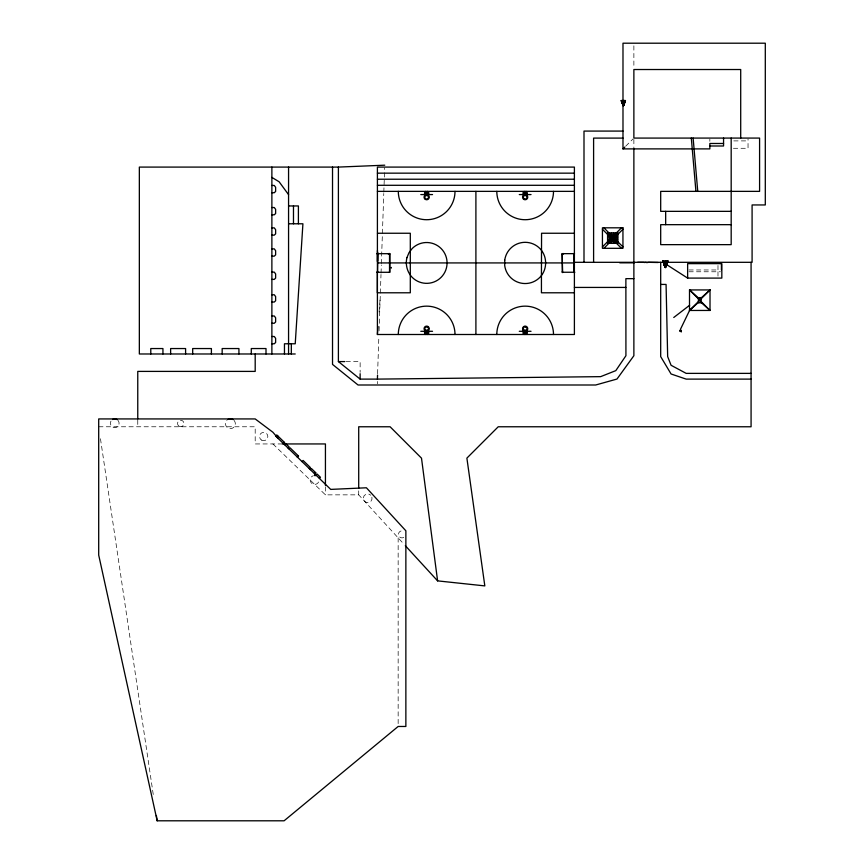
<?xml version="1.0" encoding="UTF-8"?>
<svg xmlns="http://www.w3.org/2000/svg" width="864" height="864" viewBox="0 0 864 864"><rect width="100%" height="100%" fill="white"/><g stroke="black" fill="none" stroke-linecap="round" stroke-linejoin="round"><path stroke-width="0.65" stroke-dasharray="4.32 3.24" d="M377.59 373.756L378.875 336.236M379.058 330.88L381.002 274.46M381.046 273.11L381.326 265.01M381.37 263.66L383.778 193.514M383.821 192.164L384.664 167.886M379.112 311.969L380.214 297.389M625.709 146.189L632.966 138.996M733.774 140.897L748.04 140.897M733.428 148.284L748.04 148.284L748.04 139.018M688.932 269.968L718.816 269.968M688.943 271.771L720.49 271.771M346.064 361.584L360.137 361.584L360.137 372.373M98.701 426.773L255.193 426.773L255.193 443.945L282.344 443.945M272.916 443.945L325.436 494.856L358.711 494.856L403.531 543.737M100.472 438.75L153.598 796.835M717.984 265.475L717.984 269.968M717.984 271.771L717.984 277.312M709.852 139.158L709.852 141.318M633.874 45.835L633.874 68.202M633.874 139.45L633.874 148.889M398.153 537.862L398.153 726.473M377.406 381.467L377.406 383.821M358.711 490.849L358.711 494.856M325.436 486.821L325.436 494.856M137.765 420.185L137.765 426.773M318.568 482.004A4.428 4.428 0 0 1 314.842 484.402L313.697 484.304A4.428 4.428 0 0 1 310.208 480.19L310.306 479.034A4.428 4.428 0 0 1 313.286 475.762M371.898 497.156A4.352 4.352 0 0 1 365.504 502.06L363.906 500.461A4.352 4.352 0 0 1 370.764 495.202M403.78 537.397A3.532 3.532 0 0 1 399.514 536.836L398.952 536.101A3.532 3.532 0 0 1 402.926 530.917M117.817 420.196A4.331 4.331 0 0 1 117.817 426.319L116.921 427.01A4.331 4.331 0 0 1 112.59 427.01L111.694 426.319A4.331 4.331 0 0 1 111.013 421.092M233.993 420.347A4.914 4.914 0 0 1 234.587 426.308L233.766 427.291A4.914 4.914 0 0 1 226.822 427.075L226.076 426.038A4.914 4.914 0 0 1 227.038 420.131M261.608 440.122A4.147 4.147 0 0 0 267.84 436.525A4.147 4.147 0 0 0 261.608 432.929A4.147 4.147 0 0 0 261.608 440.122M179.15 426.211A3.175 3.175 0 0 0 183.924 423.457A3.175 3.175 0 0 0 179.15 420.703A3.175 3.175 0 0 0 179.15 426.211"/><path stroke-width="1.3" d="M665.377 265.518L667.429 262.31L665.194 267.516L663.336 262.31L665.194 267.516M377.363 271.771L377.341 292.788L410.303 292.788L410.303 233.248L377.471 233.248M377.417 261.684L377.471 250.463M389.092 272.29L389.891 272.29L389.891 253.681L389.221 253.498L389.783 253.93M377.838 253.681L377.59 272.29L389.534 272.29L389.534 253.681L377.59 253.681M622.728 103.734L623.452 105.732L625.417 100.537L623.257 105.732L621.227 100.537L625.482 100.537L623.549 105.732L621.227 100.537L623.16 105.732M388.303 253.53L388.368 254.167M384.75 165.186L338.396 167.087L338.396 361.584L360.137 379.112L377.406 379.112L377.546 375.095M664.276 263.963L665.474 267.516L665.377 264.74L665.021 267.019L665.798 267.019L668.056 260.604L666.317 262.742L667.278 262.267M377.406 334.498L377.406 167.087L574.398 167.087L574.398 334.498L377.406 334.498L378.011 326.549M622.987 105.235L623.354 102.179L623.722 105.235M665.68 263.963L665.561 267.516M378.389 253.681C375.926 254.988 379.609 251.899 377.233 253.67M574.517 253.649C572.767 253.832 575.629 253.249 573.361 253.649M623.549 105.732L623.981 103.734M563.468 254.038L563.501 253.498M623.192 103.734L622.588 100.537L621.691 102.179L623.516 103.734L625.018 102.179L624.121 100.537L623.516 103.734M665.215 265.518L664.643 262.31L663.779 263.963L665.593 266.382L666.112 262.31L666.976 263.963L665.734 267.019L665.096 267.019M427.745 193.158L427.453 192.65A1.123 1.123 0 0 0 425.682 192.888A1.123 1.123 0 0 0 426.362 194.54L425.563 193.741L426.654 192.316L427.745 193.158L427.453 194.573M526.241 193.158L525.949 192.65A1.123 1.123 0 0 0 524.178 192.888A1.123 1.123 0 0 0 524.858 194.54L524.059 193.741L525.15 192.316L526.241 193.158L525.949 194.573M666.706 262.31L665.896 263.963L665.377 262.31L664.859 263.963L664.049 262.31M624.467 102.956L624.218 103.734L622.49 103.734L621.68 102.179L625.061 102.179L624.467 102.956L622.242 102.956L621.648 102.179M624.737 100.537L623.894 102.179L623.354 100.537L622.814 102.179L621.972 100.537M680.065 330.912L680.864 330.286L681.318 331.7L680.065 330.912L680.864 330.286M378.076 253.962C377.676 251.77 376.445 254.945 377.989 254.07M427.453 331.29L427.745 332.705L426.654 333.536L425.563 332.122L426.654 331.29M525.949 331.29L526.241 332.705L525.15 333.536L524.059 332.122L525.15 331.29M667.019 263.963L665.831 265.518L667.019 263.963L663.736 263.963L664.956 267.019M665.939 265.518L666.446 264.74L664.308 264.74L663.736 263.963L665.539 265.518M680.724 331.571L681.296 331.052M623.7 103.734L625.028 102.179M428.123 194.314L428.738 194.314L428.738 192.586L427.518 191.365M526.619 194.314L527.234 194.314L527.234 192.586L526.014 191.365M276.739 437.087L277.819 435.974M283.36 443.502L284.44 442.39M283.554 443.696L284.645 442.584L276.761 434.938L275.67 436.05L330.718 489.402L366.412 487.782L405.864 530.798L405.864 726.473L398.153 726.473L284.094 820.8L157.162 820.8L98.701 555.088L98.701 418.932L255.193 418.932L272.916 432.259L278.197 438.502M284.602 444.712L285.682 443.599L289.062 446.861L287.982 447.984M288.965 448.934L290.045 447.822L298.566 456.073L297.475 457.186M297.065 456.797L298.156 455.674M302.022 461.592L303.102 460.469L310.392 467.543L309.312 468.655M310.295 469.606L311.375 468.493L315.965 472.943L314.885 474.066M314.453 473.634L315.533 472.522M316.008 475.146L317.088 474.034L320.458 477.295L319.378 478.418M425.79 191.365L424.57 192.586L424.57 194.314L425.79 195.534L427.518 195.534L428.738 194.314M524.286 191.365L523.066 192.586L523.066 194.314L524.286 195.534L526.014 195.534L527.234 194.314M427.518 334.498L428.738 333.277L428.738 331.549L427.518 330.329L425.79 330.329L424.57 331.549L424.57 333.277L425.79 334.498M602.435 246.866L621.486 227.815M607.565 243.194L617.814 232.934L607.565 232.934L607.565 243.194L617.814 243.194L617.814 232.934M603.882 248.314L622.944 229.262M526.014 334.498L527.234 333.277L527.234 331.549L526.014 330.329L524.286 330.329L523.066 331.549L523.066 333.277L524.286 334.498M622.987 102.892L622.987 148.889L624.802 147.096M673.747 317.498L689.602 305.284M680.184 331.193L681.113 330.469M680.422 331.376L681.232 330.75M562.097 271.944L562.658 272.603L562.097 253.951C562.324 253.627 563.371 253.217 562.183 253.994M425.855 194.573L426.654 194.346M524.351 194.573L525.15 194.346M425.563 193.741L426.654 193.45L426.654 194.573M524.059 193.741L525.15 193.45L525.15 194.573M574.312 271.912L574.128 272.603L574.225 254.21M573.61 272.257L574.83 272.246M377.406 379.112L600.642 376.65L615.805 370.634L625.925 355.72L625.882 278.651L633.874 278.651M622.922 105.235L623.786 105.235M622.987 131.08L583.999 131.08L583.999 262.31M622.987 138.1L593.6 138.1L593.6 262.31M723.557 143.478L709.852 143.478L709.852 148.889L622.987 148.889M709.852 145.994L723.557 145.994L723.557 138.078M338.396 167.087L139.342 167.087L139.342 353.981L295.229 353.981M377.406 173.156L574.398 173.156M377.406 179.226L574.398 179.226M271.879 185.458L274.288 185.458L275.627 187.294L275.627 191.441L274.288 192.726L271.879 192.726M377.406 185.296L574.398 185.296M377.406 191.365L574.398 191.365M420.79 194.573L432.529 194.573M519.286 194.573L531.025 194.573M288.565 205.945L298.404 205.945L298.404 223.787M271.879 207.533L274.288 207.533L275.627 209.369L275.627 213.516L274.288 214.801L271.879 214.801M731.182 211.345L660.69 211.345L660.69 191.365L759.586 191.365L759.586 138.078L633.874 138.078L633.874 69.52L740.707 69.52L740.707 138.078M288.565 223.787L302.918 223.787L295.229 343.775L284.461 343.775L284.461 353.981M731.182 224.672L660.69 224.672L660.69 244.652L731.182 244.652L731.182 138.078M271.879 227.869L274.288 227.869L275.627 229.694L275.627 233.852L274.288 235.138L271.879 235.138M574.398 233.248L541.566 233.248L541.436 275.562L541.436 292.788L574.398 292.788M607.565 234.986L617.814 234.986M607.565 237.038L617.814 237.038M607.565 239.09L617.814 239.09M607.565 241.142L617.814 241.142M271.879 248.875L274.288 248.875L275.627 250.711L275.627 254.858L274.288 256.144L271.879 256.144M574.225 253.649L562.28 253.649L562.28 272.257L574.225 272.257L573.966 253.649M574.398 262.31L752.09 262.31L752.09 204.952L765.299 204.952L765.299 43.2L622.987 43.2L622.987 101.218M644.09 262.516L645.818 262.31M645.98 262.516L647.957 262.516M658.163 262.516L648.356 262.31M619.769 262.829L634.36 262.829M378.432 262.926L574.398 262.926M664.546 265.518L666.209 265.518M271.879 272.117L274.288 272.117L275.627 273.953L275.627 278.111L274.288 279.396L271.879 279.396M687.636 278.1L721.829 278.1L721.829 263.639L687.636 263.639L687.636 278.1L663.034 262.31M660.69 284.429L666.068 284.429L667.667 356.605L671.08 365.278L686.178 373.378L751.075 373.378M574.398 287.431L625.882 287.431M271.879 294.764L274.288 294.764L275.627 296.59L275.627 300.748L274.288 302.033L271.879 302.033M698.22 297.626L701.298 297.626M698.22 297.972L701.298 297.972M698.22 302.411L701.298 302.411M698.22 302.756L701.298 302.756M271.879 315.997L274.288 315.997L275.627 317.822L275.627 321.98L274.288 323.266L271.879 323.266M420.79 331.29L432.529 331.29M519.286 331.29L531.025 331.29M428.144 331.571L428.738 331.549M526.64 331.571L527.234 331.549M271.879 336.506L274.288 336.506L275.627 338.342L275.627 342.49L274.288 343.775L271.879 343.775M338.396 361.584L344.79 361.584M751.075 379.112L686.178 379.112L671.08 373.993L660.69 356.605L660.69 262.31M282.344 443.945L325.436 443.945L325.436 485.482M376.974 272.279L378.194 272.29M405.324 545.692L437.605 580.878L484.823 585.9L466.884 458.125L498.226 426.773L751.075 426.773L751.075 262.31M525.15 331.506L524.351 331.29M426.654 331.506L425.855 331.29M689.537 310.489L680.335 329.562M524.059 332.122L525.15 332.413M425.563 332.122L426.654 332.413M271.879 177.39L279.126 181.786L288.565 194.648M603.882 227.815L622.944 246.866M607.565 232.934L617.814 243.194M602.435 229.262L621.486 248.314M622.242 102.956L623.009 103.734M680.281 330.361L681.318 331.7M664.308 264.74L664.816 265.518L664.405 264.751M156.362 815.476L157.162 820.8M437.605 580.878L421.502 458.168L390.107 426.773L358.711 426.773L358.711 488.182M693.133 138.078L697.756 191.365M691.319 138.078L695.93 191.365M721.418 264.362L721.418 269.968M665.669 211.345L665.669 224.672M665.377 262.31L665.377 267.516M643.766 262.31L637.686 262.31M633.874 148.889L633.874 355.72L616.982 379.048L595.696 384.998L358.052 384.998L332.521 364.392L332.521 167.087M623.354 100.537L623.354 105.732M615.762 232.934L615.762 243.194M613.71 232.934L613.71 243.194M611.658 232.934L611.658 243.194M609.617 232.934L609.617 243.194M475.902 191.365L475.902 334.498M391.338 267.451L391.338 268.067M377.59 254.243L377.59 260.971M360.137 373.723L360.137 379.112M293.479 205.945L293.479 223.787M291.33 343.775L291.33 353.981M288.565 167.087L288.565 353.981M271.879 167.087L271.879 353.981M266.004 353.981L266.004 348.548L251.284 348.548L251.284 353.981M255.193 353.981L255.193 371.401L137.765 371.401L137.765 418.867M238.928 353.981L238.928 348.548L222.167 348.548L222.167 353.981M211.399 353.981L211.399 348.548L192.683 348.548L192.683 353.981M185.598 353.981L185.598 348.548L170.629 348.548L170.629 353.981M162.94 353.981L162.94 348.548L150.779 348.548L150.779 353.981M398.304 334.498A28.35 28.35 0 0 1 426.654 306.148A28.35 28.35 0 0 1 455.004 334.498M496.8 334.498A28.35 28.35 0 0 1 525.15 306.148A28.35 28.35 0 0 1 553.5 334.498M314.42 475.556A4.428 4.428 0 0 1 315.576 475.654M112.59 419.515A4.331 4.331 0 0 1 116.921 419.515M228.085 419.386A4.914 4.914 0 0 1 229.284 418.932L231.822 419.008A4.914 4.914 0 0 1 232.999 419.537M455.004 191.365A28.35 28.35 0 0 1 426.654 219.715A28.35 28.35 0 0 1 398.304 191.365M553.5 191.365A28.35 28.35 0 0 1 525.15 219.715A28.35 28.35 0 0 1 496.8 191.365M525.949 192.65A1.123 1.123 0 0 1 525.722 194.422M427.453 192.65A1.123 1.123 0 0 1 427.216 194.422M665.669 262.548L664.988 263.034L664.816 260.798L665.669 262.548M504.738 260.14L504.706 265.518A20.606 20.606 0 0 0 541.436 275.562C546.977 268.326 547.031 257.753 541.566 250.463A20.606 20.606 0 0 0 504.738 260.14M389.048 253.53L389.178 254.243L389.048 253.53M665.982 262.051L665.377 263.142L665.939 260.798L665.928 263.142L667.224 260.842L665.885 262.084M665.215 262.688L664.394 262.872L663.53 260.842L665.215 262.688M377.244 272.192L377.935 272.376L377.244 272.192M406.933 257.645C405.194 264.622 407.225 272.203 412.214 277.366A20.423 20.423 0 0 0 441.094 277.366A20.423 20.423 0 0 0 441.094 248.497A20.423 20.423 0 0 0 412.214 248.497L408.974 252.72L406.933 257.645M664.438 262.742L662.699 260.604L664.438 262.742M710.014 289.937L689.472 310.468L710.014 310.446L710.014 289.937L689.504 289.937L689.504 310.446L698.425 302.411L698.425 297.972L689.504 289.937L710.014 310.446L701.093 302.411L701.093 297.972L710.014 289.937M426.74 195.275L426.254 195.307A1.901 1.901 0 0 0 426.568 199.055L427.064 199.022A1.901 1.901 0 0 0 426.74 195.275M525.247 195.275L524.75 195.307A1.901 1.901 0 0 0 525.064 199.055L525.56 199.022A1.901 1.901 0 0 0 525.247 195.275M622.944 227.815L602.435 227.815L602.435 248.314L622.944 248.314L622.944 227.815M525.56 326.84L525.064 326.797A1.901 1.901 0 0 0 524.75 330.545L525.247 330.588A1.901 1.901 0 0 0 525.56 326.84M427.064 326.84L426.568 326.797A1.901 1.901 0 0 0 426.254 330.545L426.74 330.588A1.901 1.901 0 0 0 427.064 326.84M523.325 330.523A2.592 2.592 0 0 0 527.656 329.368A2.592 2.592 0 0 0 524.48 326.192A2.592 2.592 0 0 0 523.325 330.523M524.588 333.385A1.123 1.123 0 0 0 526.284 332.413A1.123 1.123 0 0 0 524.588 331.441A1.123 1.123 0 0 0 524.588 333.385M523.854 199.411A2.592 2.592 0 0 0 527.742 197.165A2.592 2.592 0 0 0 523.854 194.918A2.592 2.592 0 0 0 523.854 199.411M425.358 199.411A2.592 2.592 0 0 0 429.246 197.165A2.592 2.592 0 0 0 425.358 194.918A2.592 2.592 0 0 0 425.358 199.411M424.829 330.523A2.592 2.592 0 0 0 429.16 329.368A2.592 2.592 0 0 0 425.984 326.192A2.592 2.592 0 0 0 424.829 330.523M426.092 333.385A1.123 1.123 0 0 0 427.788 332.413A1.123 1.123 0 0 0 426.092 331.441A1.123 1.123 0 0 0 426.092 333.385"/></g></svg>
